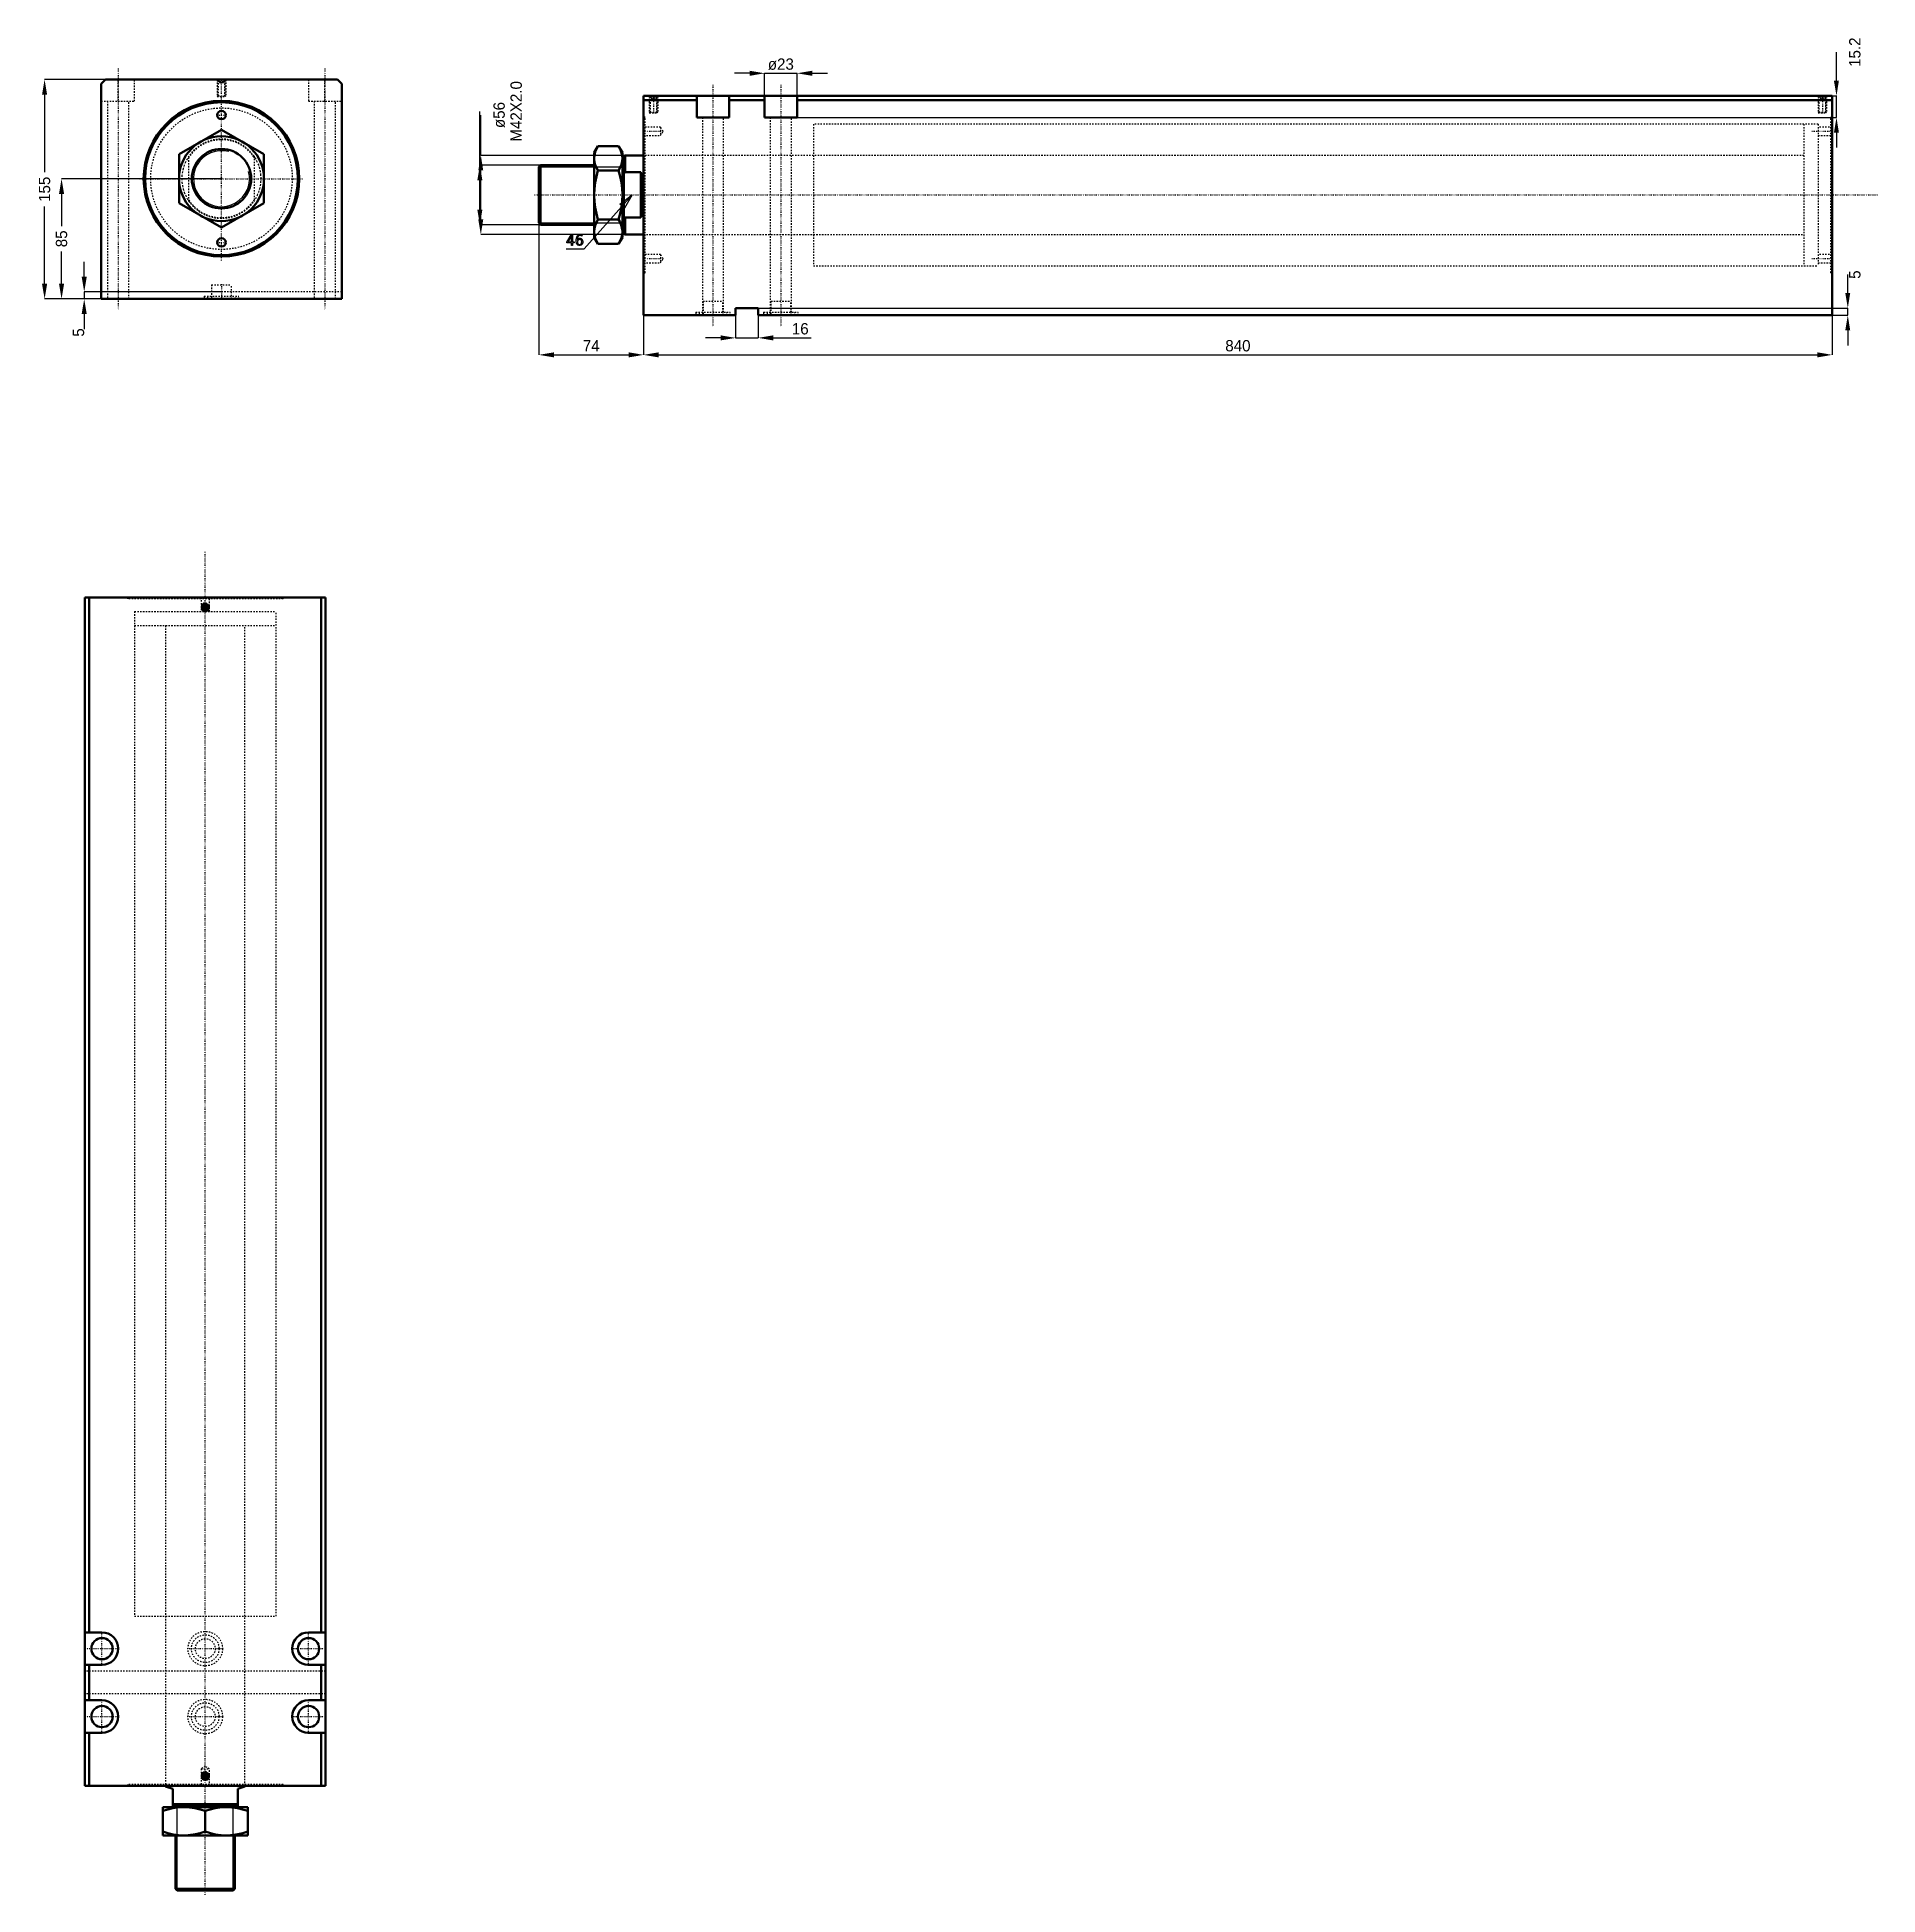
# Model space of a CAD drawing. Header units: millimetres. Extents: x -130 to 1171, y -1213 to 100.
import ezdxf

# ---------------------------------------------------------------- set-up
doc = ezdxf.new("R2010")
doc.units = ezdxf.units.MM
doc.linetypes.add('Center', pattern=[1.5, 0.45, -0.5, 0.05, -0.5])
doc.linetypes.add('Dashed', pattern=[2, 1, -1])
for name, color, linetype, lineweight in [('2d ConnectionPoints', 7, 'Continuous', 50), ('AM_0', 7, 'Continuous', 50), ('AM_5', 3, 'Continuous', 25), ('AM_7', 7, 'Center', 25), ('AM_9', 6, 'Dashed', 25)]:
    doc.layers.add(name, color=color, linetype=linetype, lineweight=lineweight)
doc.dimstyles.new('ISO-25', dxfattribs={"dimtxt": 2.5, "dimasz": 2.5, "dimexe": 1.25, "dimexo": 0.625, "dimtad": 1, "dimtxsty": 'Standard', "dimcen": 2.5, "dimadec": 0, "dimazin": 0, "dimtfac": 1, "dimtmove": 0, "dimatfit": 3, "dimfxl": 0, "dimarcsym": 0})

# ---------------------------------------------------------------- blocks, each defined once
blk = doc.blocks.new('1_JECX_MF_EXLA_100_700_0_rod__0_in_JECX_MF_160_EXLA_100_700_0__0')
at = {"layer": 'AM_0'}
for p, q in [((-30, 17.3), (0, 34.6)), ((0, 34.6), (30, 17.3)), ((-30, -17.3), (-30, 17.3)), ((30, 17.3), (30, -17.3)), ((0, -34.6), (-30, -17.3)), ((30, -17.3), (0, -34.6))]:
    blk.add_line(p, q, dxfattribs=at)
for radius in [30, 21]:
    blk.add_circle((0, 0), radius, dxfattribs=at)
at = {"layer": 'AM_5'}
blk.add_arc((0, 0), 19.8, 75, 15, dxfattribs=at)
at = {"layer": 'AM_9'}
for p, q in [((-23, -16), (-23, 16)), ((23, 16), (23, -16))]:
    blk.add_line(p, q, dxfattribs=at)
for points in [[(-23, 16), (-24.3, 13.9), (-25.4, 11.7), (-26.3, 9.5), (-27.1, 7.1), (-27.6, 4.8), (-27.9, 2.3), (-28, -0.1), (-27.9, -2.6), (-27.6, -5), (-27, -7.4), (-26.3, -9.7), (-25.3, -11.9), (-24.2, -14.1), (-23, -16)], [(23, -16), (24.3, -13.9), (25.4, -11.7), (26.3, -9.5), (27.1, -7.1), (27.6, -4.8), (27.9, -2.3), (28, 0.1), (27.9, 2.6), (27.6, 5), (27, 7.4), (26.3, 9.7), (25.3, 11.9), (24.2, 14.1), (23, 16)]]:
    blk.add_lwpolyline(points, dxfattribs=at)
blk.add_circle((0, 0), 20.8, dxfattribs=at)
for radius, start, end in [(28, 34.7719, 145.2281), (27.5, 33.2419, 146.7581), (27.5, 213.2419, 326.7581), (28, 214.7719, 325.2281)]:
    blk.add_arc((0, 0), radius, start, end, dxfattribs=at)
blk = doc.blocks.new('2_JECX_MF_EXLA_100_700_0_body__0_in_JECX_MF_160_EXLA_100_700_0__0')
at = {"layer": 'AM_0'}
for p, q in [((-82, 70), (-85, 67)), ((-85, 67), (-85, -85)), ((82, 70), (-82, 70)), ((85, 67), (82, 70)), ((85, -85), (85, 67)), ((-85, -85), (85, -85))]:
    blk.add_line(p, q, dxfattribs=at)
for centre, radius in [((0, 0), 55), ((0, 0), 54), ((0, 45), 3), ((0, -45), 3)]:
    blk.add_circle(centre, radius, dxfattribs=at)
at = {"layer": 'AM_5', "linetype": 'Dashed'}
for p, q in [((-3, 70), (-3, 58)), ((3, 70), (3, 58))]:
    blk.add_line(p, q, dxfattribs=at)
at = {"layer": 'AM_7'}
for p, q in [((-73, 77.8), (-73, -92.7)), ((0, -57.8), (0, 70.6)), ((73, 77.8), (73, -92.7)), ((-3.2, 45), (3.1, 45)), ((-57.8, 0), (57.8, 0)), ((-3.2, -45), (3.1, -45)), ((0, -74.5), (0, -85.5))]:
    blk.add_line(p, q, dxfattribs=at)
at = {"layer": 'AM_9'}
for p, q in [((-73, 54.8), (-73, 70)), ((-61.5, 54.8), (-61.5, 70)), ((-3, 70), (-2.5, 69.5)), ((-2.5, 69.5), (-2.5, 58.5)), ((-2.5, 69.5), (2.5, 69.5)), ((-1.9, 70), (-2.4, 69.5)), ((-2.4, 69.5), (-2.4, 58)), ((-2.4, 69.5), (2.4, 69.5)), ((-1.4, 68), (-1.4, 70)), ((-1.4, 68), (1.4, 68)), ((-0.7, 68), (-0.7, 70)), ((0.7, 68), (0.7, 70)), ((1.4, 68), (1.4, 70)), ((2.4, 69.5), (1.9, 70)), ((2.4, 58), (2.4, 69.5)), ((2.5, 69.5), (3, 70)), ((2.5, 58.5), (2.5, 69.5)), ((61.5, 70), (61.5, 54.8)), ((73, 54.8), (73, 70)), ((-85, 54.8), (-61.5, 54.8)), ((-80.5, 54.8), (-80.5, -85)), ((-65.5, -85), (-65.5, 54.8)), ((-2.5, 58.5), (-3, 58)), ((-3, 58), (3, 58)), ((-2.5, 58.5), (2.5, 58.5)), ((3, 58), (2.5, 58.5)), ((61.5, 54.8), (85, 54.8)), ((65.5, 54.8), (65.5, -85)), ((80.5, -85), (80.5, 54.8)), ((-7, -75), (7, -75)), ((-7, -75), (-7, -85)), ((7, -85), (7, -75)), ((85, -80), (-85, -80)), ((-12.2, -82.9), (12.2, -82.9)), ((-12.2, -82.9), (-12.2, -85)), ((-9.8, -82.9), (-9.8, -85)), ((9.8, -85), (9.8, -82.9)), ((12.2, -85), (12.2, -82.9))]:
    blk.add_line(p, q, dxfattribs=at)
blk.add_circle((0, 0), 50, dxfattribs=at)
blk = doc.blocks.new('*D3')
at = {"layer": 'AM_5', "color": 0, "lineweight": -2}
for p, q in [((-82, 70), (-125, 70)), ((-125, 59.3), (-125, 4.6)), ((-125, -74.3), (-125, -19.6)), ((-85, -85), (-125, -85))]:
    blk.add_line(p, q, dxfattribs=at)
at = {"layer": 'AM_5', "color": 0}
for points in [[(-123.2, 59.3), (-126.8, 59.3), (-125, 70)], [(-126.8, -74.3), (-123.2, -74.3), (-125, -85)]]:
    blk.add_solid(points, dxfattribs=at)
at = {"layer": 'Defpoints', "color": 0}
for p in [(-82, 70), (-125, -85), (-85, -85)]:
    blk.add_point(p, dxfattribs=at)
at = {"layer": 'AM_5', "color": 0, "insert": (-125, -7.5), "char_height": 8, "attachment_point": 5, "rotation": 90}
blk.add_mtext('155', dxfattribs=at)
blk = doc.blocks.new('*D4')
at = {"layer": 'AM_5', "color": 0, "lineweight": -2}
for p, q in [((0, 0), (-113, 0)), ((-113, -10.7), (-113, -33.6)), ((-113, -74.3), (-113, -51.4)), ((-85, -85), (-113, -85))]:
    blk.add_line(p, q, dxfattribs=at)
at = {"layer": 'AM_5', "color": 0}
for points in [[(-111.2, -10.7), (-114.8, -10.7), (-113, 0)], [(-114.8, -74.3), (-111.2, -74.3), (-113, -85)]]:
    blk.add_solid(points, dxfattribs=at)
at = {"layer": 'Defpoints', "color": 0}
for p in [(0, 0), (-113, -85), (-85, -85)]:
    blk.add_point(p, dxfattribs=at)
at = {"layer": 'AM_5', "color": 0, "insert": (-113, -42.5), "char_height": 8, "attachment_point": 5, "rotation": 90}
blk.add_mtext('85', dxfattribs=at)
blk = doc.blocks.new('*D5')
at = {"layer": 'AM_5', "color": 0, "lineweight": -2}
for p, q in [((-97, -69.3), (-97, -58.7)), ((0, -80), (-97, -80)), ((-97, -80), (-97, -85)), ((-85, -85), (-97, -85)), ((-97, -95.7), (-97, -106.3))]:
    blk.add_line(p, q, dxfattribs=at)
at = {"layer": 'AM_5', "color": 0}
for points in [[(-98.8, -69.3), (-95.2, -69.3), (-97, -80)], [(-95.2, -95.7), (-98.8, -95.7), (-97, -85)]]:
    blk.add_solid(points, dxfattribs=at)
at = {"layer": 'Defpoints', "color": 0}
for p in [(-97, -85), (-85, -85), (0, -80)]:
    blk.add_point(p, dxfattribs=at)
at = {"layer": 'AM_5', "color": 0, "insert": (-101, -108.7), "char_height": 8, "attachment_point": 5, "rotation": 90}
blk.add_mtext('5', dxfattribs=at)
blk = doc.blocks.new('1_JECX_MF_EXLA_100_700_0_rod__0_in_JECX_MF_160_EXLA_100_700_0__4')
at = {"layer": 'AM_0'}
for p, q in [((-28, 0), (-28, -0.4)), ((28, -0.4), (28, 0)), ((-23, -2), (-28, -0.4)), ((-23, -14), (-23, -2)), ((-23, -13), (23, -13)), ((28, -0.4), (23, -2)), ((23, -2), (23, -14)), ((30, -15), (-30, -15)), ((-30, -35), (-30, -15)), ((-23, -14), (23, -14)), ((-19.8, -14), (-20.8, -15)), ((0, -32.3), (0, -17.7)), ((20.8, -15), (19.8, -14)), ((30, -15), (30, -35)), ((30, -35), (-30, -35)), ((-21, -35), (-21, -72.8)), ((21, -72.8), (21, -35)), ((-21, -72.8), (21, -72.8)), ((-21, -72.8), (-19.8, -74)), ((-19.8, -74), (19.8, -74)), ((19.8, -74), (21, -72.8))]:
    blk.add_line(p, q, dxfattribs=at)
for points in [[(-15, -15), (-16.1, -15), (-19.6, -15.3), (-23, -15.8), (-26.5, -16.6), (-30, -17.7)], [(0, -17.7), (-3.6, -16.6), (-7.3, -15.7), (-11.2, -15.2), (-15, -15)], [(15, -15), (13.9, -15), (10.4, -15.3), (7, -15.8), (3.5, -16.6), (0, -17.7)], [(30, -17.7), (26.4, -16.6), (22.7, -15.7), (18.8, -15.2), (15, -15)], [(-30, -32.3), (-26.4, -33.4), (-22.7, -34.3), (-18.8, -34.8), (-15, -35)], [(-15, -35), (-13.9, -35), (-10.4, -34.7), (-7, -34.2), (-3.5, -33.4), (0, -32.3)], [(0, -32.3), (3.6, -33.4), (7.3, -34.3), (11.2, -34.8), (15, -35)], [(15, -35), (16.1, -35), (19.6, -34.7), (23, -34.2), (26.5, -33.4), (30, -32.3)]]:
    blk.add_lwpolyline(points, dxfattribs=at)
at = {"layer": 'AM_5'}
for p, q in [((-19.8, -74), (-19.8, -14)), ((19.8, -74), (19.8, -14))]:
    blk.add_line(p, q, dxfattribs=at)
at = {"layer": 'AM_7'}
blk.add_line((0, -77), (0, 872.2), dxfattribs=at)
at = {"layer": 'AM_9'}
for p, q in [((-50, 830), (50, 830)), ((-50, 830), (-50, 820)), ((50, 820), (50, 830)), ((-50, 820), (50, 820)), ((-28, 820), (-28, 0)), ((28, 0), (28, 820))]:
    blk.add_line(p, q, dxfattribs=at)
blk = doc.blocks.new('2_JECX_MF_EXLA_100_700_0_body__0_in_JECX_MF_160_EXLA_100_700_0__4')
at = {"layer": 'AM_0'}
for p, q in [((-85, 840), (-85, 0)), ((85, 840), (-85, 840)), ((-82, 840), (-82, 108.5)), ((-0.7, 834.2), (-1.4, 833)), ((-1.4, 833), (-0.7, 831.8)), ((0.7, 834.2), (-0.7, 834.2)), ((-0.7, 831.8), (0.7, 831.8)), ((1.4, 833), (0.7, 834.2)), ((0.7, 831.8), (1.4, 833)), ((82, 840), (82, 108.5)), ((85, 840), (85, 0)), ((-73, 108.5), (-85, 108.5)), ((85, 108.5), (73, 108.5)), ((-85, 85.5), (-73, 85.5)), ((-82, 85.5), (-82, 60.5)), ((73, 85.5), (85, 85.5)), ((82, 85.5), (82, 60.5)), ((-73, 60.5), (-85, 60.5)), ((85, 60.5), (73, 60.5)), ((-85, 37.5), (-73, 37.5)), ((-82, 37.5), (-82, 0)), ((73, 37.5), (85, 37.5)), ((82, 37.5), (82, 0)), ((85, 0), (-85, 0)), ((-0.7, 8.3), (-1.4, 7)), ((-1.4, 7), (-0.7, 5.8)), ((0.7, 8.3), (-0.7, 8.3)), ((-0.7, 5.8), (0.7, 5.8)), ((1.4, 7), (0.7, 8.3)), ((0.7, 5.8), (1.4, 7))]:
    blk.add_line(p, q, dxfattribs=at)
for centre, radius in [((0, 833), 2.46), ((0, 833), 2.4), ((0, 833), 1.9), ((-73, 97), 7.5), ((73, 97), 7.5), ((-73, 49), 7.5), ((73, 49), 7.5), ((0, 7), 2.46), ((0, 7), 2.4), ((0, 7), 1.9)]:
    blk.add_circle(centre, radius, dxfattribs=at)
for centre, start, end in [((-73, 97), 270, 90), ((73, 97), 90, 270), ((-73, 49), 270, 90), ((73, 49), 90, 270)]:
    blk.add_arc(centre, 11.5, start, end, dxfattribs=at)
at = {"layer": 'AM_5'}
for centre in [(0, 833), (0, 7)]:
    blk.add_arc(centre, 3, 75, 15, dxfattribs=at)
at = {"layer": 'AM_7'}
for p, q in [((-3.1, 833), (3.1, 833)), ((-73, 84.9), (-73, 109.1)), ((73, 84.9), (73, 109.1)), ((-85.1, 97), (-60.9, 97)), ((-12.9, 97), (12.9, 97)), ((60.9, 97), (85.1, 97)), ((-73, 36.9), (-73, 61.1)), ((73, 36.9), (73, 61.1)), ((-85.1, 49), (-60.9, 49)), ((-12.9, 49), (12.9, 49)), ((60.9, 49), (85.1, 49)), ((-3.1, 7), (3.1, 7))]:
    blk.add_line(p, q, dxfattribs=at)
at = {"layer": 'AM_9'}
for p, q in [((-55, 840), (-55, 839)), ((55, 839), (-55, 839)), ((-54, 840), (-54, 839)), ((-50, 830), (50, 830)), ((-50, 830), (-50, 120)), ((-3, 840), (-3, 830)), ((3, 830), (3, 840)), ((50, 120), (50, 830)), ((54, 839), (54, 840)), ((55, 839), (55, 840)), ((-50, 120), (50, 120)), ((-28, 120), (-28, 0)), ((28, 0), (28, 120)), ((85, 81), (-85, 81)), ((85, 65), (-85, 65)), ((0, 13.7), (-3, 12)), ((3, 12), (0, 13.7)), ((55, 1), (-55, 1)), ((-55, 1), (-55, 0)), ((-54, 1), (-54, 0)), ((-3, 12), (-3, 0)), ((-3, 12), (3, 12)), ((3, 0), (3, 12)), ((54, 0), (54, 1)), ((55, 0), (55, 1))]:
    blk.add_line(p, q, dxfattribs=at)
for centre, radius in [((0, 97), 12.2), ((0, 97), 9.75), ((0, 97), 7), ((0, 49), 12.2), ((0, 49), 9.75), ((0, 49), 7)]:
    blk.add_circle(centre, radius, dxfattribs=at)
blk = doc.blocks.new('1_JECX_MF_EXLA_100_700_0_rod__0_in_JECX_MF_160_EXLA_100_700_0__2')
at = {"layer": 'AM_0'}
for p, q in [((-32.3, 34.6), (-35, 30)), ((-35, 30), (-35, -30)), ((-32.3, 34.6), (-17.7, 34.6)), ((-15, 30), (-17.7, 34.6)), ((-15, 30), (-15, -30)), ((-13, 28), (-14, 27.5)), ((-14, 27.5), (-14, -27.5)), ((0, 28), (-13, 28)), ((-13, 28), (-13, 16)), ((-72.8, 21), (-74, 19.8)), ((-74, 19.8), (-74, -19.8)), ((-35, 21), (-72.8, 21)), ((-72.8, 21), (-72.8, -21)), ((-32.3, 17.3), (-17.7, 17.3)), ((-14, 19.8), (-15, 20.8)), ((-13, 16), (-14, 15.1)), ((-2, 16), (-13, 16)), ((-2, 16), (-2, -16)), ((-74, -19.8), (-72.8, -21)), ((-72.8, -21), (-35, -21)), ((-32.3, -17.3), (-17.7, -17.3)), ((-15, -20.8), (-14, -19.8)), ((-14, -15.1), (-13, -16)), ((-13, -16), (-2, -16)), ((-13, -16), (-13, -28)), ((-35, -30), (-32.3, -34.6)), ((-32.3, -34.6), (-17.7, -34.6)), ((-17.7, -34.6), (-15, -30)), ((-14, -27.5), (-13, -28)), ((-13, -28), (0, -28))]:
    blk.add_line(p, q, dxfattribs=at)
for points in [[(-32.3, 34.6), (-33.4, 32.5), (-34.3, 30.4), (-34.8, 28.2), (-35, 26)], [(-15, 26), (-15, 26.6), (-15.3, 28.6), (-15.8, 30.6), (-16.6, 32.6), (-17.7, 34.6)], [(-35, 26), (-35, 25.4), (-34.7, 23.3), (-34.2, 21.3), (-33.4, 19.3), (-32.3, 17.3)], [(-32.3, 17.3), (-33.4, 13.1), (-34.3, 8.8), (-34.8, 4.4), (-35, 0)], [(-17.7, 17.3), (-16.6, 19.4), (-15.7, 21.6), (-15.2, 23.8), (-15, 26)], [(-15, 0), (-15, 0.3), (-15.2, 4.6), (-15.7, 8.8), (-16.6, 13.1), (-17.7, 17.3)], [(-2, -16), (-1.6, -13.9), (-1.2, -11.7), (-0.9, -9.5), (-0.7, -7.1), (-0.5, -4.8), (-0.4, -2.3), (-0.4, 0.1), (-0.4, 2.6), (-0.5, 5), (-0.7, 7.4), (-0.9, 9.7), (-1.2, 11.9), (-1.6, 14.1), (-2, 16)], [(-35, 0), (-35, -0.3), (-34.8, -4.6), (-34.3, -8.8), (-33.4, -13.1), (-32.3, -17.3)], [(-17.7, -17.3), (-16.6, -13.1), (-15.7, -8.8), (-15.2, -4.4), (-15, 0)], [(-32.3, -17.3), (-33.4, -19.4), (-34.3, -21.6), (-34.8, -23.8), (-35, -26)], [(-35, -26), (-35, -26.6), (-34.7, -28.6), (-34.2, -30.6), (-33.4, -32.6), (-32.3, -34.6)], [(-15, -26), (-15, -25.4), (-15.3, -23.3), (-15.8, -21.3), (-16.6, -19.3), (-17.7, -17.3)], [(-17.7, -34.6), (-16.6, -32.5), (-15.7, -30.4), (-15.2, -28.2), (-15, -26)]]:
    blk.add_lwpolyline(points, dxfattribs=at)
at = {"layer": 'AM_5'}
for p, q in [((-74, 19.8), (-14, 19.8)), ((-74, -19.8), (-14, -19.8))]:
    blk.add_line(p, q, dxfattribs=at)
at = {"layer": 'AM_7'}
blk.add_line((-77, 0), (872.2, 0), dxfattribs=at)
at = {"layer": 'AM_9'}
for p, q in [((820, 50), (820, -50)), ((830, 50), (820, 50)), ((830, 50), (830, -50)), ((820, 28), (0, 28)), ((0, -28), (820, -28)), ((820, -50), (830, -50))]:
    blk.add_line(p, q, dxfattribs=at)
blk = doc.blocks.new('2_JECX_MF_EXLA_100_700_0_body__0_in_JECX_MF_160_EXLA_100_700_0__2')
at = {"layer": 'AM_0'}
for p, q in [((0, -85), (0, 70)), ((840, 70), (0, 70)), ((37.5, 67), (0, 67)), ((37.5, 54.8), (37.5, 70)), ((60.5, 54.8), (60.5, 70)), ((85.5, 67), (60.5, 67)), ((85.5, 54.8), (85.5, 70)), ((108.5, 54.8), (108.5, 70)), ((840, 67), (108.5, 67)), ((840, -85), (840, 70)), ((37.5, 54.8), (60.5, 54.8)), ((85.5, 54.8), (108.5, 54.8)), ((65, -85), (0, -85)), ((65, -80), (65, -85)), ((81, -80), (65, -80)), ((81, -85), (81, -80)), ((840, -85), (81, -85))]:
    blk.add_line(p, q, dxfattribs=at)
at = {"layer": 'AM_5', "linetype": 'Dashed'}
for p, q in [((4, 70), (4, 58)), ((10, 70), (10, 58)), ((830, 70), (830, 58)), ((836, 70), (836, 58))]:
    blk.add_line(p, q, dxfattribs=at)
at = {"layer": 'AM_7'}
for p, q in [((7, 70.6), (7, 57.4)), ((49, 77.8), (49, -92.7)), ((97, 77.8), (97, -92.7)), ((833, 70.6), (833, 57.4)), ((-0.7, 45), (14.4, 45)), ((825.6, 45), (840.7, 45)), ((-0.7, -45), (14.4, -45)), ((825.6, -45), (840.7, -45))]:
    blk.add_line(p, q, dxfattribs=at)
at = {"layer": 'AM_9'}
for p, q in [((4, 70), (4.5, 69.5)), ((4.5, 69.5), (4.5, 58.5)), ((4.5, 69.5), (9.5, 69.5)), ((5.1, 70), (4.6, 69.5)), ((4.6, 69.5), (9.4, 69.5)), ((4.6, 69.5), (4.6, 58)), ((5.8, 68), (5.8, 70)), ((5.8, 68), (8.2, 68)), ((7, 68), (7, 70)), ((8.2, 68), (8.2, 70)), ((9.4, 69.5), (8.9, 70)), ((9.4, 58), (9.4, 69.5)), ((9.5, 69.5), (10, 70)), ((9.5, 58.5), (9.5, 69.5)), ((830, 70), (830.5, 69.5)), ((830.5, 69.5), (830.5, 58.5)), ((830.5, 69.5), (835.5, 69.5)), ((831.1, 70), (830.6, 69.5)), ((830.6, 69.5), (835.4, 69.5)), ((830.6, 69.5), (830.6, 58)), ((831.8, 68), (831.8, 70)), ((831.8, 68), (834.2, 68)), ((833, 68), (833, 70)), ((834.2, 68), (834.2, 70)), ((835.4, 69.5), (834.9, 70)), ((835.4, 58), (835.4, 69.5)), ((835.5, 69.5), (836, 70)), ((835.5, 58.5), (835.5, 69.5)), ((1, 55), (0, 55)), ((1, 54), (0, 54)), ((1, -55), (1, 55)), ((4.5, 58.5), (4, 58)), ((4, 58), (10, 58)), ((4.5, 58.5), (9.5, 58.5)), ((10, 58), (9.5, 58.5)), ((41.5, 54.8), (41.5, -85)), ((56.5, -85), (56.5, 54.8)), ((89.5, 54.8), (89.5, -85)), ((104.5, -85), (104.5, 54.8)), ((830.5, 58.5), (830, 58)), ((830, 58), (836, 58)), ((830.5, 58.5), (835.5, 58.5)), ((836, 58), (835.5, 58.5)), ((839, -55), (839, 55)), ((840, 55), (839, 55)), ((840, 54), (839, 54)), ((12, 48), (0, 48)), ((0, 42), (12, 42)), ((13.7, 45), (12, 48)), ((12, 48), (12, 42)), ((12, 42), (13.7, 45)), ((830, 50), (120, 50)), ((120, 50), (120, -50)), ((830, 50), (830, -50)), ((840, 48), (830, 48)), ((830, 42), (840, 42)), ((120, 28), (0, 28)), ((0, -28), (120, -28)), ((12, -42), (0, -42)), ((0, -48), (12, -48)), ((13.7, -45), (12, -42)), ((12, -42), (12, -48)), ((12, -48), (13.7, -45)), ((120, -50), (830, -50)), ((840, -42), (830, -42)), ((830, -48), (840, -48)), ((0, -54), (1, -54)), ((0, -55), (1, -55)), ((839, -54), (840, -54)), ((839, -55), (840, -55)), ((42, -75), (56, -75)), ((42, -75), (42, -85)), ((56, -85), (56, -75)), ((90, -75), (104, -75)), ((90, -75), (90, -85)), ((104, -85), (104, -75)), ((36.8, -82.9), (61.2, -82.9)), ((36.8, -82.9), (36.8, -85)), ((39.2, -82.9), (39.2, -85)), ((58.8, -85), (58.8, -82.9)), ((61.2, -85), (61.2, -82.9)), ((84.8, -82.9), (109.2, -82.9)), ((84.8, -82.9), (84.8, -85)), ((87.3, -82.9), (87.3, -85)), ((106.8, -85), (106.8, -82.9)), ((109.2, -85), (109.2, -82.9))]:
    blk.add_line(p, q, dxfattribs=at)
blk = doc.blocks.new('*D20')
at = {"layer": 'AM_5', "color": 0, "lineweight": -2}
for p, q in [((373.2, 74.5), (362.5, 74.5)), ((383.8, 58.5), (383.8, 74.5)), ((383.8, 74.5), (406.8, 74.5)), ((406.8, 58.5), (406.8, 74.5)), ((417.5, 74.5), (428.2, 74.5))]:
    blk.add_line(p, q, dxfattribs=at)
at = {"layer": 'AM_5', "color": 0}
for points in [[(373.2, 76.3), (373.2, 72.7), (383.8, 74.5)], [(417.5, 76.3), (417.5, 72.7), (406.8, 74.5)]]:
    blk.add_solid(points, dxfattribs=at)
at = {"layer": 'Defpoints', "color": 0}
for p in [(406.8, 74.5), (383.8, 58.5), (406.8, 58.5)]:
    blk.add_point(p, dxfattribs=at)
at = {"layer": 'AM_5', "color": 0, "insert": (395.3, 80.9), "char_height": 8, "attachment_point": 5}
blk.add_mtext('ø23', dxfattribs=at)
blk = doc.blocks.new('*D21')
at = {"layer": 'AM_5', "color": 0, "lineweight": -2}
for p, q in [((1141.3, 69.2), (1141.3, 89.4)), ((406.8, 58.5), (1141.3, 58.5)), ((1141.3, 43.3), (1141.3, 58.5)), ((406.8, 43.3), (1141.3, 43.3)), ((1141.3, 32.6), (1141.3, 22))]:
    blk.add_line(p, q, dxfattribs=at)
at = {"layer": 'AM_5', "color": 0}
for points in [[(1139.5, 69.2), (1143, 69.2), (1141.3, 58.5)], [(1139.5, 32.6), (1143, 32.6), (1141.3, 43.3)]]:
    blk.add_solid(points, dxfattribs=at)
at = {"layer": 'Defpoints', "color": 0}
for p in [(406.8, 58.5), (1141.3, 58.5), (406.8, 43.3)]:
    blk.add_point(p, dxfattribs=at)
at = {"layer": 'AM_5', "color": 0, "insert": (1154.3, 89.4), "char_height": 8, "attachment_point": 5, "rotation": 90}
blk.add_mtext('15.2', dxfattribs=at)
blk = doc.blocks.new('*D22')
at = {"layer": 'AM_5', "color": 0, "lineweight": -2}
for p, q in [((298.3, -96.5), (298.3, -124.5)), ((1138.3, -96.5), (1138.3, -124.5)), ((309, -124.5), (1127.7, -124.5))]:
    blk.add_line(p, q, dxfattribs=at)
at = {"layer": 'AM_5', "color": 0}
for points in [[(309, -122.7), (309, -126.3), (298.3, -124.5)], [(1127.7, -122.7), (1127.7, -126.3), (1138.3, -124.5)]]:
    blk.add_solid(points, dxfattribs=at)
at = {"layer": 'Defpoints', "color": 0}
for p in [(298.3, -96.5), (1138.3, -96.5), (1138.3, -124.5)]:
    blk.add_point(p, dxfattribs=at)
at = {"layer": 'AM_5', "color": 0, "insert": (718.3, -118.1), "char_height": 8, "attachment_point": 5}
blk.add_mtext('840', dxfattribs=at)
blk = doc.blocks.new('*D23')
at = {"layer": 'AM_5', "color": 0, "lineweight": -2}
for p, q in [((224.3, -11.5), (224.3, -124.5)), ((298.3, -96.5), (298.3, -124.5)), ((235, -124.5), (287.7, -124.5))]:
    blk.add_line(p, q, dxfattribs=at)
at = {"layer": 'AM_5', "color": 0}
for points in [[(235, -122.7), (235, -126.3), (224.3, -124.5)], [(287.7, -122.7), (287.7, -126.3), (298.3, -124.5)]]:
    blk.add_solid(points, dxfattribs=at)
at = {"layer": 'Defpoints', "color": 0}
for p in [(224.3, -11.5), (298.3, -96.5), (298.3, -124.5)]:
    blk.add_point(p, dxfattribs=at)
at = {"layer": 'AM_5', "color": 0, "insert": (261.3, -118.1), "char_height": 8, "attachment_point": 5}
blk.add_mtext('74', dxfattribs=at)
blk = doc.blocks.new('*D24')
at = {"layer": 'AM_5', "color": 0, "lineweight": -2}
for p, q in [((183.3, 16.5), (183.3, 45)), ((285.3, 16.5), (183.3, 16.5)), ((183.3, -28.8), (183.3, 5.8)), ((285.3, -39.5), (183.3, -39.5))]:
    blk.add_line(p, q, dxfattribs=at)
at = {"layer": 'AM_5', "color": 0}
for points in [[(181.5, 5.8), (185, 5.8), (183.3, 16.5)], [(181.5, -28.8), (185, -28.8), (183.3, -39.5)]]:
    blk.add_solid(points, dxfattribs=at)
at = {"layer": 'Defpoints', "color": 0}
for p in [(183.3, 16.5), (285.3, 16.5), (285.3, -39.5)]:
    blk.add_point(p, dxfattribs=at)
at = {"layer": 'AM_5', "color": 0, "insert": (196.3, 45), "char_height": 8, "attachment_point": 5, "rotation": 90}
blk.add_mtext('ø56', dxfattribs=at)
blk = doc.blocks.new('*D25')
at = {"layer": 'AM_5', "color": 0, "lineweight": -2}
for p, q in [((182.6, 9.5), (182.6, 47.6)), ((225.6, 9.5), (182.6, 9.5)), ((182.6, -21.8), (182.6, -1.2)), ((225.3, -32.5), (182.6, -32.5))]:
    blk.add_line(p, q, dxfattribs=at)
at = {"layer": 'AM_5', "color": 0}
for points in [[(180.8, -1.2), (184.4, -1.2), (182.6, 9.5)], [(180.8, -21.8), (184.4, -21.8), (182.6, -32.5)]]:
    blk.add_solid(points, dxfattribs=at)
at = {"layer": 'Defpoints', "color": 0}
for p in [(182.6, 9.5), (225.6, 9.5), (225.3, -32.5)]:
    blk.add_point(p, dxfattribs=at)
at = {"layer": 'AM_5', "color": 0, "insert": (208.3, 47.6), "char_height": 8, "attachment_point": 5, "rotation": 90}
blk.add_mtext('M42X2.0', dxfattribs=at)
blk = doc.blocks.new('*D26')
at = {"layer": 'AM_5', "color": 0, "lineweight": -2}
for p, q in [((363.3, -91.5), (363.3, -112.5)), ((379.3, -96.5), (379.3, -112.5)), ((352.7, -112.5), (342, -112.5)), ((363.3, -112.5), (379.3, -112.5)), ((390, -112.5), (416.7, -112.5))]:
    blk.add_line(p, q, dxfattribs=at)
at = {"layer": 'AM_5', "color": 0}
for points in [[(352.7, -110.7), (352.7, -114.3), (363.3, -112.5)], [(390, -110.7), (390, -114.3), (379.3, -112.5)]]:
    blk.add_solid(points, dxfattribs=at)
at = {"layer": 'Defpoints', "color": 0}
for p in [(363.3, -91.5), (379.3, -96.5), (379.3, -112.5)]:
    blk.add_point(p, dxfattribs=at)
at = {"layer": 'AM_5', "color": 0, "insert": (409, -106.1), "char_height": 8, "attachment_point": 5}
blk.add_mtext('16', dxfattribs=at)
blk = doc.blocks.new('*D27')
at = {"layer": 'AM_5', "color": 0, "lineweight": -2}
for p, q in [((1149.3, -80.8), (1149.3, -67.8)), ((363.3, -91.5), (1149.3, -91.5)), ((1149.3, -96.5), (1149.3, -91.5)), ((379.3, -96.5), (1149.3, -96.5)), ((1149.3, -107.2), (1149.3, -117.8))]:
    blk.add_line(p, q, dxfattribs=at)
at = {"layer": 'AM_5', "color": 0}
for points in [[(1147.5, -80.8), (1151, -80.8), (1149.3, -91.5)], [(1147.5, -107.2), (1151, -107.2), (1149.3, -96.5)]]:
    blk.add_solid(points, dxfattribs=at)
at = {"layer": 'Defpoints', "color": 0}
for p in [(363.3, -91.5), (379.3, -96.5), (1149.3, -96.5)]:
    blk.add_point(p, dxfattribs=at)
at = {"layer": 'AM_5', "color": 0, "insert": (1154.3, -67.8), "char_height": 8, "attachment_point": 5, "rotation": 90}
blk.add_mtext('5', dxfattribs=at)

msp = doc.modelspace()

# ---------------------------------------------------------------- linework, layer by layer
at = {"layer": '2d ConnectionPoints'}
for p in [(0, 0), (298.33, -11.498), (-11.454, -1135.875)]:
    msp.add_point(p, dxfattribs=at)
at = {"layer": 'AM_5'}
for p, q in [((256.33, -49.498), (290.33, -11.498)), ((243.53, -49.498), (256.33, -49.498))]:
    msp.add_line(p, q, dxfattribs=at)
for points in [[(290.33, -11.498), (284.807, -20.87), (281.628, -18.025), (290.33, -11.498)], [(247.409, -45.434), (244.04, -45.434), (244.04, -44.758), (247.108, -39.558), (248.137, -39.558), (248.137, -44.732), (249.26, -44.732), (249.26, -45.434), (248.137, -45.434), (248.137, -47.098), (247.409, -47.098), (247.409, -45.434)], [(247.42, -44.732), (247.42, -40.431), (244.934, -44.732), (247.42, -44.732)], [(253.076, -47.16), (253.076, -47.16), (252.724, -47.144), (252.255, -47.058), (252.255, -47.058), (251.858, -46.899), (251.633, -46.752), (251.633, -46.752), (251.437, -46.577), (251.19, -46.27), (251.19, -46.27), (251.002, -45.909), (250.908, -45.639), (250.908, -45.639), (250.835, -45.346), (250.756, -44.861), (250.756, -44.861), (250.713, -44.324), (250.705, -43.936), (250.705, -43.936), (250.73, -43.14), (250.861, -42.08), (250.861, -42.08), (251.106, -41.181), (251.331, -40.671), (251.331, -40.671), (251.611, -40.244), (252.138, -39.781), (252.138, -39.781), (252.795, -39.532), (253.305, -39.485), (253.305, -39.485), (253.55, -39.492), (253.886, -39.531), (253.886, -39.531), (254.183, -39.602), (254.36, -39.667), (254.36, -39.667), (254.525, -39.745), (254.754, -39.879), (254.754, -39.879), (254.964, -40.035), (255.094, -40.151), (254.522, -40.619), (254.522, -40.619), (254.447, -40.533), (254.316, -40.418), (254.316, -40.418), (254.159, -40.319), (254.041, -40.262), (254.041, -40.262), (253.912, -40.215), (253.702, -40.163), (253.702, -40.163), (253.471, -40.135), (253.305, -40.13), (253.305, -40.13), (253.042, -40.15), (252.693, -40.257), (252.693, -40.257), (252.398, -40.456), (252.231, -40.639), (252.231, -40.639), (252.086, -40.85), (251.904, -41.191), (251.904, -41.191), (251.766, -41.563), (251.698, -41.828), (251.698, -41.828), (251.643, -42.105), (251.575, -42.541), (251.575, -42.541), (251.522, -43.002), (251.495, -43.323), (251.495, -43.323), (251.611, -43.099), (251.808, -42.806), (251.808, -42.806), (252.031, -42.564), (252.195, -42.431), (252.195, -42.431), (252.37, -42.321), (252.653, -42.203), (252.653, -42.203), (252.961, -42.139), (253.18, -42.127), (253.18, -42.127), (253.438, -42.141), (253.801, -42.217), (253.801, -42.217), (254.137, -42.358), (254.345, -42.488), (254.345, -42.488), (254.537, -42.642), (254.791, -42.909), (254.791, -42.909), (255.004, -43.218), (255.122, -43.447), (255.122, -43.447), (255.221, -43.69), (255.327, -44.066), (255.327, -44.066), (255.384, -44.457), (255.395, -44.727), (255.395, -44.727), (255.383, -45.007), (255.32, -45.403), (255.32, -45.403), (255.204, -45.77), (255.096, -45.998), (255.096, -45.998), (254.967, -46.21), (254.739, -46.489), (254.739, -46.489), (254.47, -46.724), (254.267, -46.856), (254.267, -46.856), (254.049, -46.966), (253.704, -47.084), (253.704, -47.084), (253.335, -47.148), (253.076, -47.16)], [(253.086, -46.505), (253.086, -46.505), (253.274, -46.496), (253.533, -46.448), (253.533, -46.448), (253.765, -46.359), (253.905, -46.276), (253.905, -46.276), (254.033, -46.178), (254.2, -46.003), (254.2, -46.003), (254.337, -45.795), (254.412, -45.639), (254.412, -45.639), (254.474, -45.471), (254.541, -45.199), (254.541, -45.199), (254.577, -44.905), (254.584, -44.695), (254.584, -44.695), (254.578, -44.5), (254.544, -44.221), (254.544, -44.221), (254.481, -43.96), (254.423, -43.796), (254.423, -43.796), (254.352, -43.642), (254.221, -43.437), (254.221, -43.437), (254.062, -43.262), (253.939, -43.161), (253.939, -43.161), (253.804, -43.077), (253.58, -42.986), (253.58, -42.986), (253.33, -42.937), (253.149, -42.927), (253.149, -42.927), (252.961, -42.937), (252.697, -42.99), (252.697, -42.99), (252.457, -43.087), (252.309, -43.177), (252.309, -43.177), (252.173, -43.284), (251.994, -43.471), (251.994, -43.471), (251.844, -43.691), (251.76, -43.856), (251.76, -43.856), (251.691, -44.032), (251.616, -44.311), (251.616, -44.311), (251.576, -44.61), (251.568, -44.82), (251.568, -44.82), (251.575, -45.011), (251.612, -45.282), (251.612, -45.282), (251.681, -45.534), (251.745, -45.691), (251.745, -45.691), (251.822, -45.837), (251.963, -46.032), (251.963, -46.032), (252.133, -46.196), (252.262, -46.289), (252.262, -46.289), (252.404, -46.367), (252.639, -46.451), (252.639, -46.451), (252.899, -46.496), (253.086, -46.505)]]:
    msp.add_lwpolyline(points, dxfattribs=at)

# ---------------------------------------------------------------- block references
for name, p in [('2_JECX_MF_EXLA_100_700_0_body__0_in_JECX_MF_160_EXLA_100_700_0__0', (0, 0)), ('2_JECX_MF_EXLA_100_700_0_body__0_in_JECX_MF_160_EXLA_100_700_0__2', (298.33, -11.498)), ('1_JECX_MF_EXLA_100_700_0_rod__0_in_JECX_MF_160_EXLA_100_700_0__0', (0, 0)), ('1_JECX_MF_EXLA_100_700_0_rod__0_in_JECX_MF_160_EXLA_100_700_0__2', (298.33, -11.498)), ('1_JECX_MF_EXLA_100_700_0_rod__0_in_JECX_MF_160_EXLA_100_700_0__4', (-11.454, -1135.875)), ('2_JECX_MF_EXLA_100_700_0_body__0_in_JECX_MF_160_EXLA_100_700_0__4', (-11.454, -1135.875))]:
    msp.add_blockref(name, p)

# ---------------------------------------------------------------- dimensions: what is measured, and where the dimension line sits
for base, p1, p2, text, picture, middle in [((1141.263, 58.502), (406.83, 43.302), (406.83, 58.502), '15.2', '*D21', (1154.33, 89.435)), ((-125, -85), (-82, 70), (-85, -85), '155', '*D3', (-125, -7.5)), ((182.597, 9.502), (225.33, -32.498), (225.557, 9.502), 'M42X2.0', '*D25', (208.33, 47.635)), ((183.263, 16.502), (285.33, -39.498), (285.33, 16.502), 'ø56', '*D24', (196.33, 45.035)), ((-113, -85), (0, 0), (-85, -85), '85', '*D4', (-113, -42.5)), ((-97, -85), (0, -80), (-85, -85), '5', '*D5', (-101, -108.733)), ((1149.263, -96.498), (363.33, -91.498), (379.33, -96.498), '5', '*D27', (1154.33, -67.765))]:
    dim = msp.add_linear_dim(base=base, p1=p1, p2=p2, angle=90, text=text, dimstyle='ISO-25', override={"dimtxt": 8, "dimasz": 10.666667, "dimexe": 0, "dimexo": 0, "dimgap": 2.4}, dxfattribs=at)
    dim.commit()
    dim.dimension.update_dxf_attribs({"geometry": picture, "text_midpoint": middle, "dimtype": 160, "text_rotation": 90})
for base, p1, p2, text, picture, middle in [((406.83, 74.502), (383.83, 58.502), (406.83, 58.502), 'ø23', '*D20', (395.33, 74.502)), ((298.33, -124.498), (224.33, -11.498), (298.33, -96.498), '74', '*D23', (261.33, -124.498)), ((379.33, -112.498), (363.33, -91.498), (379.33, -96.498), '16', '*D26', (408.968, -112.498)), ((1138.33, -124.498), (298.33, -96.498), (1138.33, -96.498), '840', '*D22', (718.33, -124.498))]:
    dim = msp.add_linear_dim(base=base, p1=p1, p2=p2, text=text, dimstyle='ISO-25', override={"dimtxt": 8, "dimasz": 10.666667, "dimexe": 0, "dimexo": 0, "dimgap": 2.4}, dxfattribs=at)
    dim.commit()
    dim.dimension.update_dxf_attribs({"geometry": picture, "text_midpoint": middle, "dimtype": 160})

doc.saveas('drawing.dxf')
